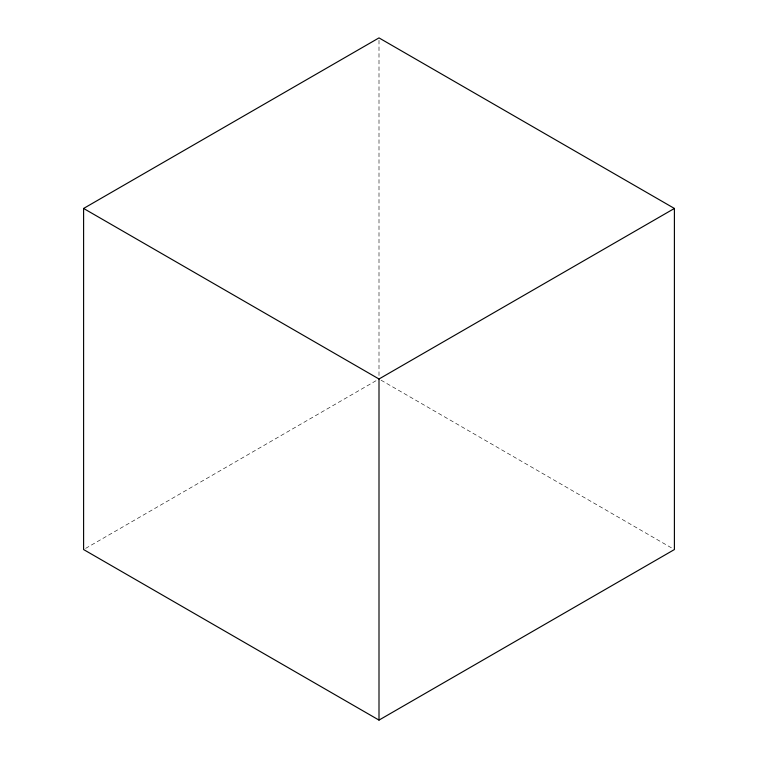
<?xml version="1.0" encoding="UTF-8"?>
<svg xmlns="http://www.w3.org/2000/svg" width="758" height="758" viewBox="0 0 758 758"><rect width="100%" height="100%" fill="white"/><g stroke="black" fill="none" stroke-linecap="round" stroke-linejoin="round"><path stroke-width="0.57" stroke-dasharray="3.79 2.84" d="M85.645 548.375L376.953 380.184M381.047 380.184L672.355 548.375M379 40.259L379 376.641"/><path stroke-width="1.14" d="M83.598 208.45L379 37.9L674.402 208.45L674.402 549.55L379 720.1L83.598 549.55L83.598 208.45L379 379L674.402 208.45M379 379L379 720.1"/></g></svg>
